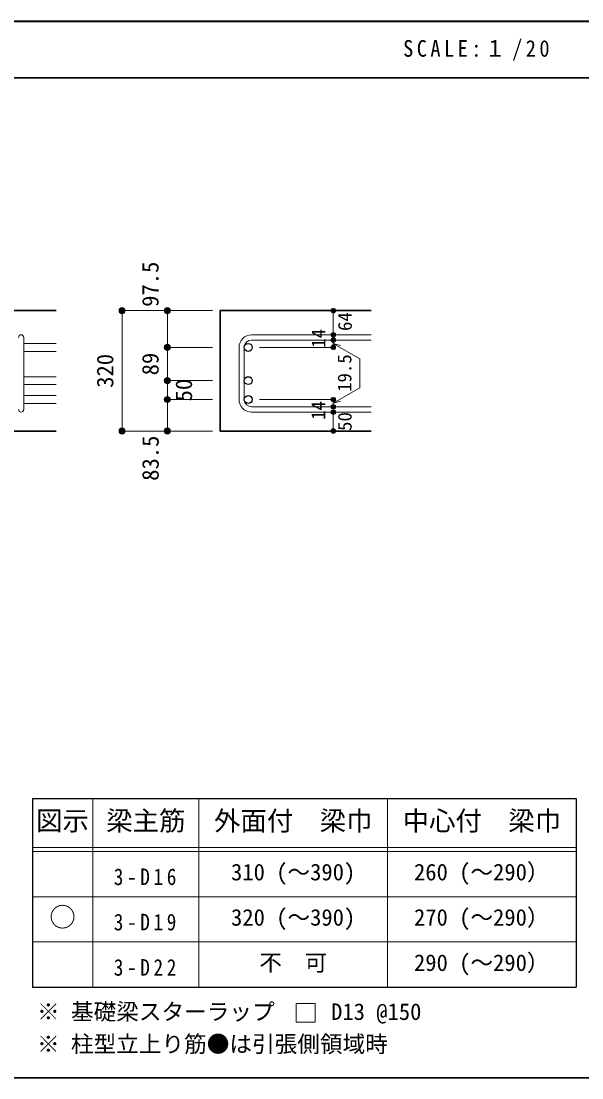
# Model space of a CAD drawing. Units: millimetres at full size, sheet at 1:20. Extents: x -3982 to 3969, y -2797 to 2801.
# Drawn here: x 935 to 2422, y 2 to 2801 of the extents above; entities that cross this region are included whole.
import ezdxf
from ezdxf.enums import TextEntityAlignment as Align

# ---------------------------------------------------------------- set-up
doc = ezdxf.new("R2010")
doc.units = ezdxf.units.MM
doc.header["$LTSCALE"] = 20
doc.header["$PDMODE"] = 32
doc.header["$PDSIZE"] = 12
for name, color, linetype, lineweight in [('6-1_躯体線', 2, 'Continuous', 35), ('6-5_梁主筋', 7, 'Continuous', 18), ('6-6_S.T.P.', 7, 'Continuous', 18), ('6-7_文字', 7, 'Continuous', 18), ('6-D_寸法', 4, 'Continuous', 9), ('6-E_枠', 7, 'Continuous', 18), ('F-0_枠', 6, 'Continuous', 40)]:
    doc.layers.add(name, color=color, linetype=linetype, lineweight=lineweight)
doc.styles.add('ＭＳ ゴシック', font='')
doc.styles.get('ＭＳ ゴシック').set_extended_font_data('MS Gothic')

msp = doc.modelspace()

# ---------------------------------------------------------------- linework, layer by layer
at = {"layer": '6-1_躯体線'}
for p, q in [((1028.29, 2034.12), (128.29, 2034.12)), ((1462.96, 2034.12), (1862.96, 2034.12)), ((1028.29, 1715.12), (628.29, 1715.12))]:
    msp.add_line(p, q, dxfattribs=at)
msp.add_lwpolyline([(1462.96, 2034.12), (1462.96, 1715.12), (1862.96, 1715.12)], dxfattribs=at)
at = {"layer": '6-5_梁主筋'}
for p, q in [((1028.29, 1947.12), (942.29, 1947.12)), ((1028.29, 1926.12), (942.29, 1926.12)), ((1028.29, 1859.12), (942.29, 1859.12)), ((1028.29, 1838.12), (942.29, 1838.12)), ((1028.29, 1809.12), (942.29, 1809.12)), ((1028.29, 1788.12), (942.29, 1788.12))]:
    msp.add_line(p, q, dxfattribs=at)
at = {"layer": '6-5_梁主筋', "color": 3, "lineweight": 25}
for centre in [(1537.46, 1936.62), (1537.46, 1848.62), (1537.46, 1798.62)]:
    msp.add_circle(centre, 10.5, dxfattribs=at)
at = {"layer": '6-6_S.T.P.'}
for p, q in [((942.29, 1772.12), (942.29, 1962.74)), ((1546.46, 1970.12), (1862.96, 1970.12)), ((1512.96, 1936.62), (1512.96, 1798.62)), ((1526.96, 1798.62), (1526.96, 1936.62)), ((1546.46, 1956.12), (1862.96, 1956.12)), ((1546.46, 1779.12), (1862.96, 1779.12)), ((1546.46, 1765.12), (1862.96, 1765.12))]:
    msp.add_line(p, q, dxfattribs=at)
for centre, radius, start, end in [((935.29, 1963.12), 7, 0, 180), ((1546.46, 1936.62), 33.5, 90, 180), ((1546.46, 1936.62), 19.5, 90, 180), ((1546.46, 1798.62), 33.5, 180, 270), ((1546.46, 1798.62), 19.5, 180, 270), ((935.29, 1772.12), 7, 180, 0)]:
    msp.add_arc(centre, radius, start, end, dxfattribs=at)
at = {"layer": '6-7_文字'}
msp.add_lwpolyline([(1664.48, 149.24), (1714.48, 149.24), (1714.48, 199.24), (1664.48, 199.24)], close=True, dxfattribs=at)
at = {"layer": '6-D_寸法'}
for p, q in [((1202.96, 2034.12), (1322.96, 2034.12)), ((1322.96, 2034.12), (1442.96, 2034.12)), ((1322.96, 2034.12), (1322.96, 1936.62)), ((1762.96, 1970.7), (1762.96, 2034.12)), ((1762.96, 1956.12), (1762.96, 1970.12)), ((1322.96, 1936.62), (1442.96, 1936.62)), ((1322.96, 1936.62), (1322.96, 1848.62)), ((1762.96, 1936.62), (1566.87, 1936.62)), ((1762.96, 1946.95), (1782.28, 1941.77)), ((1762.96, 1946.95), (1833.02, 1906.5)), ((1833.02, 1906.5), (1833.02, 1829.32)), ((1322.96, 1848.62), (1442.96, 1848.62)), ((1322.96, 1848.62), (1322.96, 1798.62)), ((1762.96, 1788.87), (1833.02, 1829.32)), ((1322.96, 1798.62), (1442.96, 1798.62)), ((1322.96, 1715.12), (1322.96, 1798.62)), ((1762.96, 1798.62), (1566.87, 1798.62)), ((1762.96, 1779.12), (1762.96, 1798.62)), ((1762.96, 1788.87), (1782.28, 1794.05)), ((1762.96, 1765.12), (1762.96, 1779.12)), ((1762.96, 1715.12), (1762.96, 1765.12)), ((1202.96, 1715.12), (1322.96, 1715.12)), ((1322.96, 1715.12), (1442.96, 1715.12))]:
    msp.add_line(p, q, dxfattribs=at)
for points in [[(1202.96, 2034.12), (1202.96, 1715.12), (1312.82, 1715.12)], [(1762.96, 1956.7), (1762.96, 1936.62), (1762.96, 1956.7)]]:
    msp.add_lwpolyline(points, dxfattribs=at)
for centre, radius in [((1202.96, 2034.12), 8), ((1202.96, 2034.12), 7.2), ((1202.96, 2034.12), 6.4), ((1202.96, 2034.12), 5.6), ((1202.96, 2034.12), 4.8), ((1202.96, 2034.12), 4), ((1202.96, 2034.12), 3.2), ((1202.96, 2034.12), 2.4), ((1202.96, 2034.12), 1.6), ((1202.96, 2034.12), 0.8), ((1322.96, 2034.12), 8), ((1322.96, 2034.12), 7.2), ((1322.96, 2034.12), 6.4), ((1322.96, 2034.12), 5.6), ((1322.96, 2034.12), 4.8), ((1322.96, 2034.12), 4), ((1322.96, 2034.12), 3.2), ((1322.96, 2034.12), 2.4), ((1322.96, 2034.12), 1.6), ((1322.96, 2034.12), 0.8), ((1762.96, 2034.12), 4), ((1762.96, 2034.12), 3.6), ((1762.96, 2034.12), 3.2), ((1762.96, 2034.12), 2.8), ((1762.96, 2034.12), 2.4), ((1762.96, 2034.12), 2), ((1762.96, 2034.12), 1.6), ((1762.96, 2034.12), 1.2), ((1762.96, 2034.12), 0.8), ((1762.96, 2034.12), 0.4), ((1762.96, 1970.12), 4), ((1762.96, 1956.12), 4), ((1762.96, 1970.12), 3.6), ((1762.96, 1956.12), 3.6), ((1762.96, 1970.12), 3.2), ((1762.96, 1956.12), 3.2), ((1762.96, 1970.12), 2.8), ((1762.96, 1970.12), 2.4), ((1762.96, 1970.12), 2), ((1762.96, 1970.12), 1.6), ((1762.96, 1970.12), 1.2), ((1762.96, 1970.12), 0.8), ((1762.96, 1970.12), 0.4), ((1322.96, 1936.62), 8), ((1322.96, 1936.62), 7.2), ((1322.96, 1936.62), 6.4), ((1322.96, 1936.62), 5.6), ((1322.96, 1936.62), 4.8), ((1322.96, 1936.62), 4), ((1322.96, 1936.62), 3.2), ((1322.96, 1936.62), 2.4), ((1322.96, 1936.62), 1.6), ((1322.96, 1936.62), 0.8), ((1762.96, 1936.62), 4), ((1762.96, 1936.62), 3.6), ((1762.96, 1936.62), 3.2), ((1762.96, 1956.12), 2.8), ((1762.96, 1936.62), 2.8), ((1762.96, 1956.12), 2.4), ((1762.96, 1936.62), 2.4), ((1762.96, 1956.12), 2), ((1762.96, 1936.62), 2), ((1762.96, 1956.12), 1.6), ((1762.96, 1936.62), 1.6), ((1762.96, 1956.12), 1.2), ((1762.96, 1936.62), 1.2), ((1762.96, 1956.12), 0.8), ((1762.96, 1936.62), 0.8), ((1762.96, 1956.12), 0.4), ((1762.96, 1936.62), 0.4), ((1322.96, 1848.62), 8), ((1322.96, 1848.62), 7.2), ((1322.96, 1848.62), 6.4), ((1322.96, 1848.62), 5.6), ((1322.96, 1848.62), 4.8), ((1322.96, 1848.62), 4), ((1322.96, 1848.62), 3.2), ((1322.96, 1848.62), 2.4), ((1322.96, 1848.62), 1.6), ((1322.96, 1848.62), 0.8), ((1322.96, 1798.62), 8), ((1322.96, 1798.62), 7.2), ((1322.96, 1798.62), 6.4), ((1322.96, 1798.62), 5.6), ((1322.96, 1798.62), 4.8), ((1322.96, 1798.62), 4), ((1322.96, 1798.62), 3.2), ((1322.96, 1798.62), 2.4), ((1322.96, 1798.62), 1.6), ((1322.96, 1798.62), 0.8), ((1762.96, 1798.62), 4), ((1762.96, 1798.62), 3.6), ((1762.96, 1798.62), 3.2), ((1762.96, 1798.62), 2.8), ((1762.96, 1798.62), 2.4), ((1762.96, 1798.62), 2), ((1762.96, 1798.62), 1.6), ((1762.96, 1798.62), 1.2), ((1762.96, 1798.62), 0.8), ((1762.96, 1798.62), 0.4), ((1762.96, 1779.12), 4), ((1762.96, 1765.12), 4), ((1762.96, 1779.12), 3.6), ((1762.96, 1765.12), 3.6), ((1762.96, 1779.12), 3.2), ((1762.96, 1765.12), 3.2), ((1762.96, 1779.12), 2.8), ((1762.96, 1765.12), 2.8), ((1762.96, 1779.12), 2.4), ((1762.96, 1765.12), 2.4), ((1762.96, 1779.12), 2), ((1762.96, 1765.12), 2), ((1762.96, 1779.12), 1.6), ((1762.96, 1765.12), 1.6), ((1762.96, 1779.12), 1.2), ((1762.96, 1765.12), 1.2), ((1762.96, 1779.12), 0.8), ((1762.96, 1765.12), 0.8), ((1762.96, 1779.12), 0.4), ((1762.96, 1765.12), 0.4), ((1202.96, 1715.12), 8), ((1202.96, 1715.12), 7.2), ((1202.96, 1715.12), 6.4), ((1202.96, 1715.12), 5.6), ((1202.96, 1715.12), 4.8), ((1202.96, 1715.12), 4), ((1202.96, 1715.12), 3.2), ((1202.96, 1715.12), 2.4), ((1202.96, 1715.12), 1.6), ((1202.96, 1715.12), 0.8), ((1322.96, 1715.12), 8), ((1322.96, 1715.12), 7.2), ((1322.96, 1715.12), 6.4), ((1322.96, 1715.12), 5.6), ((1322.96, 1715.12), 4.8), ((1322.96, 1715.12), 4), ((1322.96, 1715.12), 3.2), ((1322.96, 1715.12), 2.4), ((1322.96, 1715.12), 1.6), ((1322.96, 1715.12), 0.8), ((1762.96, 1715.12), 4), ((1762.96, 1715.12), 3.6), ((1762.96, 1715.12), 3.2), ((1762.96, 1715.12), 2.8), ((1762.96, 1715.12), 2.4), ((1762.96, 1715.12), 2), ((1762.96, 1715.12), 1.6), ((1762.96, 1715.12), 1.2), ((1762.96, 1715.12), 0.8), ((1762.96, 1715.12), 0.4)]:
    msp.add_circle(centre, radius, dxfattribs=at)
at = {"layer": '6-D_寸法', "color": 7}
for p in [(1202.96, 2034.12), (1322.96, 2034.12), (1762.96, 2034.12), (1762.96, 1970.12), (1762.96, 1956.12), (1322.96, 1936.62), (1762.96, 1936.62), (1322.96, 1848.62), (1322.96, 1798.62), (1762.96, 1798.62), (1762.96, 1779.12), (1762.96, 1765.12), (1202.96, 1715.12), (1322.96, 1715.12), (1762.96, 1715.12)]:
    msp.add_point(p, dxfattribs=at)
at = {"layer": '6-E_枠', "color": 3, "lineweight": 25}
for p, q in [((965.14, 741.85), (965.14, 241.85)), ((965.14, 741.85), (2406.83, 741.85)), ((2406.83, 741.85), (2406.83, 241.85)), ((965.14, 241.85), (2406.83, 241.85))]:
    msp.add_line(p, q, dxfattribs=at)
at = {"layer": '6-E_枠'}
for p, q in [((1125.14, 741.85), (1125.14, 241.85)), ((1406.83, 741.85), (1406.83, 241.85)), ((1906.83, 741.85), (1906.83, 241.85)), ((965.14, 611.85), (2406.83, 611.85)), ((965.14, 601.85), (2406.83, 601.85)), ((965.14, 481.85), (2406.83, 481.85)), ((965.14, 361.85), (2406.83, 361.85))]:
    msp.add_line(p, q, dxfattribs=at)
at = {"layer": 'F-0_枠'}
msp.add_line((-3981.92, 2800.77), (3969.4, 2800.77), dxfattribs=at)
at = {"layer": 'F-0_枠', "color": 2, "lineweight": 35}
for p, q in [((-3981.92, 2650.77), (2482.4, 2650.77)), ((2482.4, 1.97), (-3981.92, 1.97))]:
    msp.add_line(p, q, dxfattribs=at)

# ---------------------------------------------------------------- texts
at = {"layer": '6-7_文字', "color": 2, "style": 'ＭＳ ゴシック'}
for s, p in [('図示', (975.14, 641.85)), ('梁主筋', (1160.98, 641.85)), ('外面付\u3000梁巾', (1446.83, 641.85)), ('中心付\u3000梁巾', (1946.83, 641.85)), ('○', (1010.14, 386.85))]:
    msp.add_text(s, height=51.32, dxfattribs=at).set_placement(p, align=Align.BOTTOM_LEFT)
at = {"layer": '6-7_文字', "style": 'ＭＳ ゴシック'}
for s, p in [('310 (～390)', (1491.83, 511.85)), ('260 (～290）', (1976.83, 511.85)), ('320 (～390)', (1491.83, 391.85)), ('270 (～290）', (1976.83, 391.85)), ('290 (～290）', (1976.83, 271.85)), ('不\u3000可', (1566.83, 271.85)), ('※ 基礎梁スターラップ     D13 @150', (977.51, 142.13)), ('※ 柱型立上り筋●は引張側領域時', (977.51, 56.45))]:
    msp.add_text(s, height=43.99, dxfattribs=at).set_placement(p, align=Align.BOTTOM_LEFT)
at = {"layer": '6-7_文字', "color": 2, "insert": (1948.17, 2695.77), "char_height": 43.99, "attachment_point": 7, "style": 'ＭＳ ゴシック'}
msp.add_mtext('\\T1.34;\\W0.9;SCALE:１/20', dxfattribs=at)
at = {"layer": '6-7_文字', "char_height": 43.99, "attachment_point": 7, "style": 'ＭＳ ゴシック'}
for s, insert in [('\\T1.38;\\W0.85;3-D16', (1180.98, 511.85)), ('\\T1.38;\\W0.85;3-D19', (1180.98, 391.85)), ('\\T1.38;\\W0.85;3-D22', (1180.98, 271.85))]:
    msp.add_mtext(s, dxfattribs=dict(at, insert=insert))
at = {"layer": '6-D_寸法', "style": 'ＭＳ ゴシック'}
for s, height, p in [('97.5', 43.99, (1312.96, 2044.11)), ('64', 36.66, (1822.96, 1980.12)), ('14', 36.66, (1752.96, 1935.66)), ('320', 43.99, (1192.96, 1829.62)), ('89', 43.99, (1312.96, 1862.62)), ('19.5', 36.66, (1821.94, 1818.71)), ('50', 43.99, (1401.63, 1793.62)), ('14', 36.66, (1752.56, 1744.44)), ('50', 36.66, (1822.59, 1715.37)), ('83.5', 43.99, (1313.27, 1583.29))]:
    msp.add_text(s, height=height, rotation=90, dxfattribs=at).set_placement(p, align=Align.BOTTOM_LEFT)

doc.saveas('drawing.dxf')
